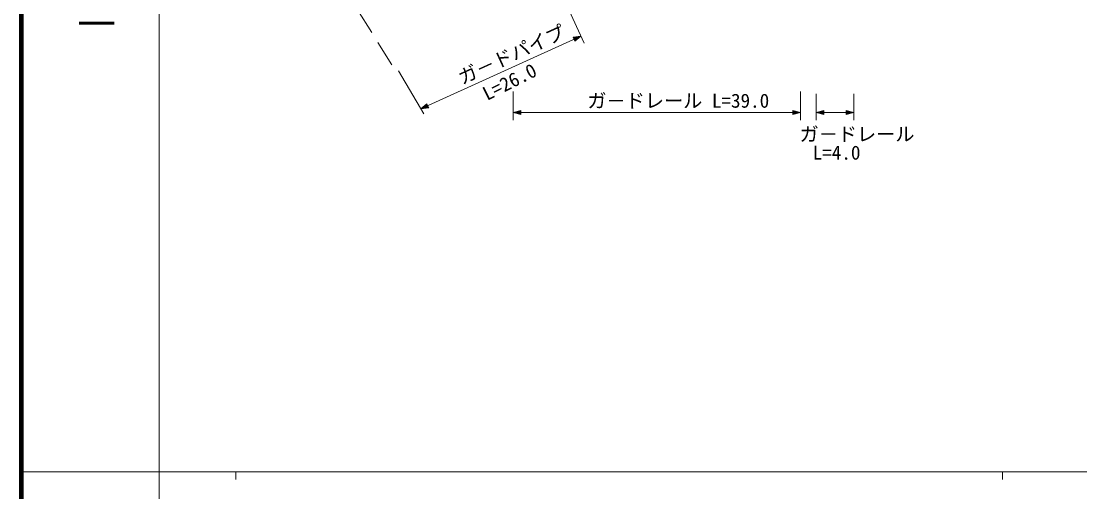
# Model space of a CAD drawing. Units: millimetres, scale not verified. Extents: x 40000 to 680000, y 20000 to 380000.
# Drawn here: x 40000 to 178100, y 202409 to 263843 of the extents above; entities that cross this region are included whole.
import ezdxf
from ezdxf.enums import TextEntityAlignment as Align

# ---------------------------------------------------------------- set-up
doc = ezdxf.new("R2010")
doc.units = ezdxf.units.MM
doc.header["$LTSCALE"] = 1000
doc.linetypes.add('CHAIN', pattern=[18.5, 12, -1.5, 3.5, -1.5])
for name, color, linetype, lineweight in [('S-BMK', 2, 'CHAIN', 13), ('S-STR-HTXT', 7, 'Continuous', 13), ('S-TTL', 2, 'Continuous', 140), ('S-TTL-BAND', 7, 'Continuous', 13)]:
    doc.layers.add(name, color=color, linetype=linetype, lineweight=lineweight)
doc.styles.add('@ＭＳ ゴシック', font='')
doc.styles.add('ＭＳ ゴシック', font='')
doc.styles.get('@ＭＳ ゴシック').set_extended_font_data('@MS Gothic')
doc.styles.get('ＭＳ ゴシック').set_extended_font_data('MS Gothic')

msp = doc.modelspace()

# ---------------------------------------------------------------- linework, layer by layer
at = {"layer": 'S-BMK'}
msp.add_line((76678, 276736), (88354, 258163), dxfattribs=at)
at = {"layer": 'S-STR-HTXT'}
for p, q in [((113444, 260986), (110531, 267340)), ((92140, 252383), (113028, 261893)), ((112003, 261732), (113028, 261893)), ((112235, 261225), (112003, 261732)), ((112072, 261676), (112774, 261777)), ((112238, 261314), (112072, 261676)), ((112142, 261621), (112628, 261711)), ((112242, 261403), (112142, 261621)), ((112212, 261565), (112410, 261611)), ((112245, 261492), (112212, 261565)), ((113028, 261893), (112235, 261225)), ((112774, 261777), (112238, 261314)), ((112628, 261711), (112242, 261403)), ((112410, 261611), (112245, 261492)), ((89215, 257356), (92510, 251753)), ((104169, 254654), (104169, 250926)), ((141680, 250926), (141680, 254654)), ((143685, 254344), (143685, 250926)), ((148607, 250926), (148607, 254344)), ((92140, 252383), (92933, 253051)), ((92394, 252499), (92929, 252962)), ((92540, 252566), (92926, 252873)), ((92758, 252665), (92923, 252784)), ((92923, 252784), (92956, 252711)), ((92926, 252873), (93026, 252655)), ((92929, 252962), (93096, 252600)), ((92933, 253051), (93165, 252544)), ((93165, 252544), (92140, 252383)), ((93096, 252600), (92394, 252499)), ((93026, 252655), (92540, 252566)), ((92956, 252711), (92758, 252665)), ((104169, 251922), (105168, 252201)), ((104169, 251922), (141680, 251922)), ((105168, 251643), (104169, 251922)), ((104449, 251922), (105128, 252121)), ((105128, 251723), (104449, 251922)), ((104609, 251922), (105089, 252042)), ((105089, 251802), (104609, 251922)), ((104849, 251922), (105049, 251962)), ((105049, 251882), (104849, 251922)), ((105049, 251962), (105049, 251882)), ((105089, 252042), (105089, 251802)), ((105128, 252121), (105128, 251723)), ((105168, 252201), (105168, 251643)), ((140680, 251643), (140680, 252201)), ((140680, 252201), (141680, 251922)), ((141680, 251922), (140680, 251643)), ((140720, 251723), (140720, 252121)), ((140720, 252121), (141400, 251922)), ((141400, 251922), (140720, 251723)), ((140760, 251802), (140760, 252042)), ((140760, 252042), (141240, 251922)), ((141240, 251922), (140760, 251802)), ((140800, 251882), (140800, 251962)), ((140800, 251962), (141000, 251922)), ((141000, 251922), (140800, 251882)), ((143685, 251922), (144684, 252201)), ((143685, 251922), (148607, 251922)), ((144684, 251643), (143685, 251922)), ((143965, 251922), (144644, 252121)), ((144644, 251723), (143965, 251922)), ((144125, 251922), (144604, 252042)), ((144604, 251802), (144125, 251922)), ((144364, 251922), (144564, 251962)), ((144564, 251882), (144364, 251922)), ((144564, 251962), (144564, 251882)), ((144604, 252042), (144604, 251802)), ((144644, 252121), (144644, 251723)), ((144684, 252201), (144684, 251643)), ((147608, 251643), (147608, 252201)), ((147608, 252201), (148607, 251922)), ((148607, 251922), (147608, 251643)), ((147648, 251723), (147648, 252121)), ((147648, 252121), (148327, 251922)), ((148327, 251922), (147648, 251723)), ((147688, 251802), (147688, 252042)), ((147688, 252042), (148167, 251922)), ((148167, 251922), (147688, 251802)), ((147728, 251882), (147728, 251962)), ((147728, 251962), (147928, 251922)), ((147928, 251922), (147728, 251882))]:
    msp.add_line(p, q, dxfattribs=at)
at = {"layer": 'S-TTL'}
msp.add_line((40000, 380000), (40000, 20000), dxfattribs=at)
at = {"layer": 'S-TTL-BAND'}
for p, q in [((58000, 370000), (58000, 20000)), ((40000, 205000), (579000, 205000)), ((68000, 205000), (68000, 204000)), ((168000, 205000), (168000, 204000))]:
    msp.add_line(p, q, dxfattribs=at)

# ---------------------------------------------------------------- texts
at = {"layer": 'S-STR-HTXT', "style": 'ＭＳ ゴシック'}
for s, rotation, p in [('ガ－ドパイプ', 24.526, (97746, 255034)), ('L=26.0', 26.821, (101030, 252930))]:
    msp.add_text(s, height=1833, rotation=rotation, dxfattribs=at).set_placement(p, align=Align.BOTTOM_LEFT)
for s, p in [('ガ－ドレール L=39.0', (113853, 251995)), ('ガ－ドレール', (141530, 247632)), ('L=4.0', (143250, 245216))]:
    msp.add_text(s, height=1833, dxfattribs=at).set_placement(p, align=Align.BOTTOM_LEFT)
at = {"layer": 'S-TTL-BAND', "style": '@ＭＳ ゴシック'}
msp.add_text('縮尺千分の一', height=3666, rotation=270, dxfattribs=at).set_placement((49777, 261030), align=Align.MIDDLE_RIGHT)

doc.saveas('drawing.dxf')
